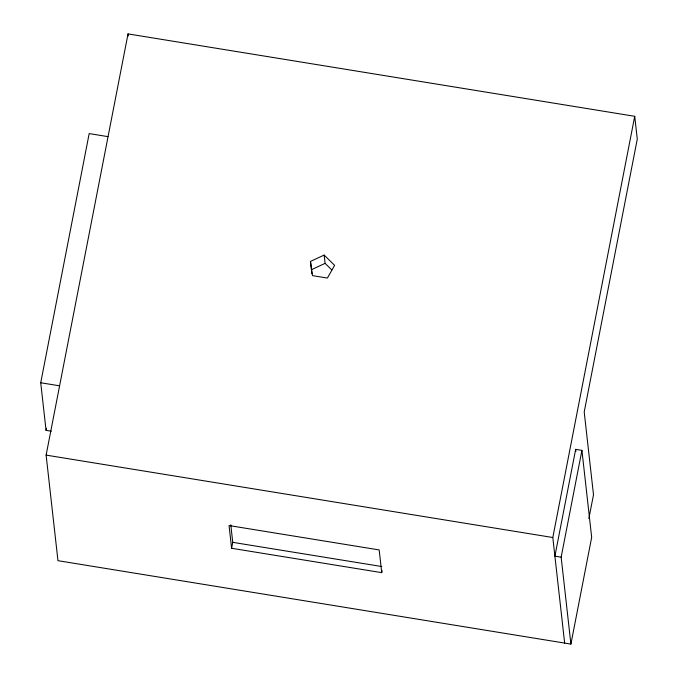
<?xml version="1.0" encoding="UTF-8"?>
<svg xmlns="http://www.w3.org/2000/svg" width="678" height="678" viewBox="0 0 678 678"><rect width="100%" height="100%" fill="white"/><g stroke="black" fill="none" stroke-linecap="round" stroke-linejoin="round"><path stroke-width="1.02" d="M51.274 431.208L46.062 430.361L40.722 382.756L89.182 133.583L107.946 136.634M46.062 430.361L46.468 428.284M570.901 644.1L561.155 557.172L554.901 556.146L575.664 449.361L581.919 450.378L591.674 537.315L570.901 644.1L57.961 560.681L46.121 455.116L128.032 33.9L634.718 116.302L637.278 139.075L584.207 411.97L593.496 494.77L588.851 518.645M382.104 570.673L381.722 572.647L231.596 548.273L232.749 542.341L230.783 524.78M564.647 643.083L552.807 537.518L634.718 116.302M561.155 557.172L581.919 450.378M310.473 261.428L324.16 255.072L334.61 265.352L327.389 278.056L312.465 275.632L310.473 261.428L311.405 269.708L325.093 263.352L331.805 269.963M40.722 382.756L59.495 385.807M46.121 455.116L552.807 537.518M232.749 542.341L381.833 566.545M311.541 270.725L311.973 273.768M575.664 449.361L575.902 451.455M381.722 572.647L379.171 549.926L229.045 525.552L231.596 548.273M324.16 255.072L325.093 263.352M128.032 33.9L128.269 35.993"/></g></svg>
